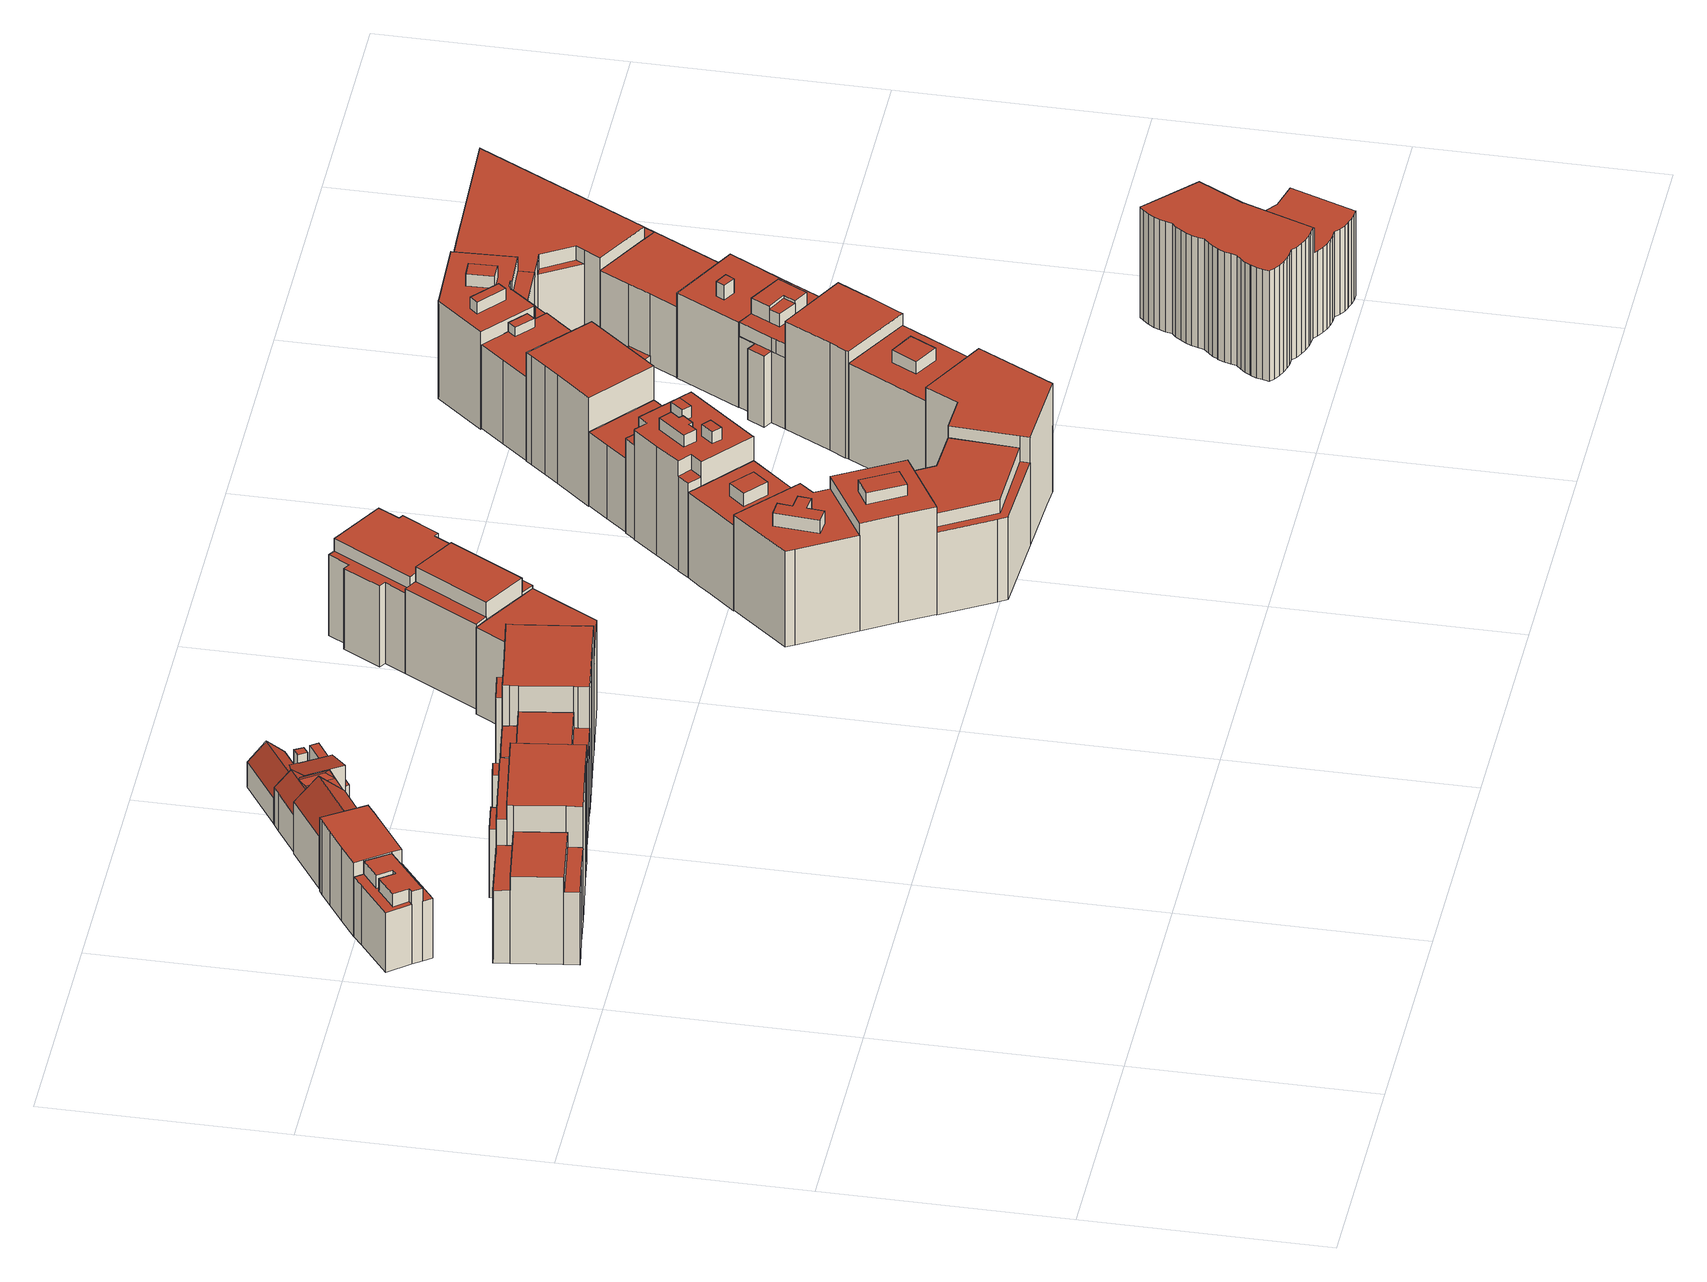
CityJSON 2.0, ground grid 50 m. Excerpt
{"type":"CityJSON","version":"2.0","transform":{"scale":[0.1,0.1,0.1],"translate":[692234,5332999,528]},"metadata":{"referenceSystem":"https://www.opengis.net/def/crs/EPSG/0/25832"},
"CityObjects":{
"building1":{"type":"Building","attributes":{"Gemeindeschluessel":"09162000","HoeheDach":"547.820","HoeheGrund":"530.921","Methode":"2000","NiedrigsteTraufeDesGebaeudes":"544.820","Geometrietyp2DReferenz":"3000","function":"31001_1000","roofType":"1000","measuredHeight":16.9,"storeysAboveGround":5},"geometry":[{"type":"MultiSurface","lod":"2","boundaries":[[[0,1,2,3]],[[4,5,6,7]],[[8,9,10,11]],[[12,13,11,14]],[[15,16,17,18]],[[18,17,19,20]],[[21,20,19,9,8,22]],[[23,24,25,26]],[[12,14,0,3,4,7,21,22,27]],[[22,8,28,27]],[[1,29,30,31]],[[26,25,16,15]],[[7,6,20,21]],[[32,33,24,23]],[[1,31,32,23,26,15,18,20,6,5,2]],[[27,28,13,12]],[[30,29,10,9,19,17,16,25,24,33]],[[3,2,5,4]],[[31,30,33,32]],[[13,28,8,11]],[[14,11,10,29,1,0]]],"semantics":{"surfaces":[{"type":"WallSurface"},{"type":"GroundSurface"},{"type":"RoofSurface"}],"values":[0,0,0,0,0,0,0,0,1,0,0,0,0,0,2,0,2,0,0,2,0]}}]},
"building2":{"type":"Building","attributes":{"Gemeindeschluessel":"09162000","HoeheDach":"548.890","HoeheGrund":"528.577","Methode":"2000","NiedrigsteTraufeDesGebaeudes":"545.550","Geometrietyp2DReferenz":"3000","function":"31001_1000","roofType":"1000","measuredHeight":20.31,"storeysAboveGround":5},"geometry":[{"type":"MultiSurface","lod":"2","boundaries":[[[34,35,36,37,38]],[[39,40,41,42]],[[37,43,44,38]],[[45,46,42,47]],[[47,42,41,48,49]],[[50,36,35,51]],[[50,49,48,43,37,36]],[[52,53,54,40,39]],[[53,55,34,38,44,54]],[[53,52,56,57,45,47,49,50,51,55]],[[39,42,46,58,59]],[[56,59,58,57]],[[51,35,34,55]],[[52,39,59,56]],[[54,44,43,48,41,40]],[[57,58,46,45]]],"semantics":{"surfaces":[{"type":"RoofSurface"},{"type":"WallSurface"},{"type":"GroundSurface"}],"values":[0,1,1,1,1,1,1,1,1,2,0,1,1,1,0,1]}}]},
"building3":{"type":"Building","attributes":{"Gemeindeschluessel":"09162000","HoeheDach":"548.083","HoeheGrund":"530.883","Methode":"1000","NiedrigsteTraufeDesGebaeudes":"548.083","Geometrietyp2DReferenz":"3000","function":"31001_1000","roofType":"1000","measuredHeight":17.2,"storeysAboveGround":5},"geometry":[{"type":"MultiSurface","lod":"2","boundaries":[[[60,61,62,63]],[[64,65,66,67]],[[68,69,70,71]],[[7,72,73,74]],[[67,66,61,60]],[[75,76,69,68]],[[71,70,77,78]],[[7,74,64,67,60,63,75,68,71,78,27,22,21]],[[22,79,80,21]],[[21,80,72,7]],[[74,73,65,64]],[[65,73,72,80,79,81,77,70,69,76,62,61,66]],[[63,62,76,75]],[[27,81,79,22]],[[78,77,81,27]]],"semantics":{"surfaces":[{"type":"WallSurface"},{"type":"GroundSurface"},{"type":"RoofSurface"}],"values":[0,0,0,0,0,0,0,1,0,0,0,2,0,0,0]}}]},
"building4":{"type":"Building","attributes":{"Gemeindeschluessel":"09162000","HoeheDach":"555.050","HoeheGrund":"528.577","Methode":"1000","NiedrigsteTraufeDesGebaeudes":"544.581","Geometrietyp2DReferenz":"3000","function":"31001_1000","roofType":"1000","measuredHeight":26.47,"storeysAboveGround":7},"geometry":[{"type":"MultiSurface","lod":"2","boundaries":[[[82,83,84,85]],[[86,82,85,87,88,89,90,91,92,93,50,49,47,45,57,94,95,96]],[[45,97,98,57]],[[93,99,100,50]],[[101,102,103,104,100,99,105,106,107]],[[88,87,108,109,101,107,90,89]],[[50,100,104,49]],[[110,86,96,111]],[[47,103,102,97,45]],[[97,102,101,109]],[[95,112,111,96]],[[92,105,99,93]],[[49,104,103,47]],[[110,111,112,113]],[[57,98,114,113,94]],[[97,109,108,84,83,115,114,98]],[[91,106,105,92]],[[85,84,108,87]],[[86,110,115,83,82]],[[90,107,106,91]],[[94,113,112,95]],[[113,114,115,110]]],"semantics":{"surfaces":[{"type":"WallSurface"},{"type":"GroundSurface"},{"type":"RoofSurface"}],"values":[0,1,0,0,2,0,0,0,0,0,0,0,0,2,0,2,0,0,0,0,0,0]}}]},
"building5":{"type":"Building","attributes":{"Gemeindeschluessel":"09162000","HoeheDach":"547.990","HoeheGrund":"531.406","Methode":"2000","NiedrigsteTraufeDesGebaeudes":"543.206","Geometrietyp2DReferenz":"3000","function":"31001_1000","roofType":"3100","measuredHeight":16.58,"storeysAboveGround":4},"geometry":[{"type":"MultiSurface","lod":"2","boundaries":[[[116,117,118,119]],[[120,121,122,116,119,123,124]],[[119,118,125,123]],[[116,122,126,127,117]],[[120,128,129,121]],[[121,129,126,122]],[[127,130,125,118,117]],[[131,124,123,125,130]],[[128,131,130,127,126,129]],[[128,120,124,131]]],"semantics":{"surfaces":[{"type":"WallSurface"},{"type":"GroundSurface"},{"type":"RoofSurface"}],"values":[0,1,0,0,0,0,2,0,2,0]}}]},
"building6":{"type":"Building","attributes":{"Gemeindeschluessel":"09162000","HoeheDach":"552.010","HoeheGrund":"530.914","Methode":"1000","NiedrigsteTraufeDesGebaeudes":"544.810","Geometrietyp2DReferenz":"3000","function":"31001_1000","roofType":"1000","measuredHeight":21.1,"storeysAboveGround":6},"geometry":[{"type":"MultiSurface","lod":"2","boundaries":[[[132,133,134,135]],[[136,137,138,139,140]],[[141,142,143,144,145,146]],[[147,145,144,148]],[[140,139,149,150]],[[151,152,153,154,155,132,135,156,136,140,150,157,147,148,158]],[[159,160,149,139,138,161,162]],[[150,149,160,157]],[[157,160,163,164,145,147]],[[133,161,138,137]],[[155,162,161,133,132]],[[133,137,165,134]],[[148,144,143,158]],[[135,134,165,156]],[[158,143,142,151]],[[151,142,141,152]],[[154,153,152,141,146,166,167,159,162,155]],[[156,165,137,136]],[[145,164,166,146]],[[166,164,163,167]],[[159,167,163,160]]],"semantics":{"surfaces":[{"type":"WallSurface"},{"type":"RoofSurface"},{"type":"GroundSurface"}],"values":[0,0,1,0,0,2,1,0,0,0,0,1,0,0,0,0,0,0,0,1,0]}}]},
"building7":{"type":"Building","attributes":{"Gemeindeschluessel":"09162000","HoeheDach":"543.450","HoeheGrund":"531.697","Methode":"2000","NiedrigsteTraufeDesGebaeudes":"540.383","Geometrietyp2DReferenz":"3000","function":"31001_1000","roofType":"2100","measuredHeight":11.75,"storeysAboveGround":3},"geometry":[{"type":"MultiSurface","lod":"2","boundaries":[[[168,169,170,171]],[[172,173,174,175,176]],[[177,178,179,180]],[[181,182,183,184,173,172,177,180,185,186]],[[183,187,188,184]],[[181,186,189,190,169,168]],[[172,176,178,177]],[[184,188,174,173]],[[191,192,193,194,195,196]],[[175,196,195,197,179,178,176]],[[191,196,170,169,190]],[[196,198,171,170]],[[195,194,197]],[[189,192,191,190]],[[186,185,193,192,189]],[[185,180,179,197,194,193]],[[182,181,168,171,198,199]],[[196,175,174,188,187,199,198]],[[182,199,187,183]]],"semantics":{"surfaces":[{"type":"RoofSurface"},{"type":"WallSurface"},{"type":"GroundSurface"}],"values":[0,1,1,2,1,1,1,1,0,0,0,0,1,0,1,1,1,0,1]}}]},
"building8":{"type":"Building","attributes":{"Gemeindeschluessel":"09162000","HoeheDach":"541.310","HoeheGrund":"531.679","Methode":"2000","NiedrigsteTraufeDesGebaeudes":"537.507","Geometrietyp2DReferenz":"3000","function":"31001_9998","roofType":"3100","measuredHeight":9.63,"storeysAboveGround":2},"geometry":[{"type":"MultiSurface","lod":"2","boundaries":[[[172,200,201,173]],[[202,203,204,205]],[[206,207,208,209]],[[184,210,207,206]],[[177,211,212,200,172]],[[213,209,208,214,215]],[[216,217,218,219]],[[212,211,218,217,204,203,220,221]],[[202,205,216,219,177,172,173,184,206,209,213]],[[221,220,222]],[[202,213,215,222,220,203]],[[214,212,221,222,215]],[[205,204,217,216]],[[219,218,211,177]],[[214,208,207,210,201,200,212]],[[173,201,210,184]]],"semantics":{"surfaces":[{"type":"WallSurface"},{"type":"RoofSurface"},{"type":"GroundSurface"}],"values":[0,0,0,0,0,0,0,1,2,0,0,1,0,0,1,0]}}]},
"building9":{"type":"Building","attributes":{"Gemeindeschluessel":"09162000","HoeheDach":"536.340","HoeheGrund":"531.602","Methode":"2000","NiedrigsteTraufeDesGebaeudes":"536.340","Geometrietyp2DReferenz":"3000","function":"31001_1000","roofType":"1000","measuredHeight":4.74,"storeysAboveGround":1},"geometry":[{"type":"MultiSurface","lod":"2","boundaries":[[[223,224,225,226]],[[227,223,226,228]],[[229,224,223,227]],[[228,226,225,230]],[[228,230,229,227]],[[230,225,224,229]]],"semantics":{"surfaces":[{"type":"RoofSurface"},{"type":"WallSurface"},{"type":"GroundSurface"}],"values":[0,1,1,1,2,1]}}]},
"building10":{"type":"Building","attributes":{"Gemeindeschluessel":"09162000","HoeheDach":"558.020","HoeheGrund":"528.493","Methode":"1000","NiedrigsteTraufeDesGebaeudes":"550.320","Geometrietyp2DReferenz":"3000","function":"31001_1000","roofType":"1000","measuredHeight":29.53,"storeysAboveGround":8},"geometry":[{"type":"MultiSurface","lod":"2","boundaries":[[[231,232,233,234]],[[235,236,237,238]],[[239,240,241,242]],[[234,233,243,244]],[[245,246,247,248]],[[249,239,242,250]],[[251,252,236,235]],[[238,237,253,239,249]],[[254,253,237,236,252,243,233,232,255,256,257,247,246]],[[248,247,257,258]],[[254,259,260,240,239,253]],[[244,243,252,251]],[[261,241,240,260]],[[262,255,232,231]],[[250,242,241,261]],[[263,256,255,262]],[[259,254,246,245]],[[263,262,231,234,244,251,235,238,249,250,261,260,259,245,248,258]],[[258,257,256,263]]],"semantics":{"surfaces":[{"type":"WallSurface"},{"type":"RoofSurface"},{"type":"GroundSurface"}],"values":[0,0,1,0,0,0,0,0,1,0,0,0,0,0,0,0,0,2,0]}}]},
"building11":{"type":"Building","attributes":{"Gemeindeschluessel":"09162000","HoeheDach":"537.787","HoeheGrund":"531.787","Methode":"3220","NiedrigsteTraufeDesGebaeudes":"537.787","Geometrietyp2DReferenz":"3000","function":"31001_2000","roofType":"9999","measuredHeight":6},"geometry":[{"type":"MultiSurface","lod":"2","boundaries":[[[264,265,266,267]],[[268,269,270,271]],[[267,266,271,270]],[[269,268,265,264]],[[269,264,267,270]],[[265,268,271,266]]],"semantics":{"surfaces":[{"type":"WallSurface"},{"type":"GroundSurface"},{"type":"RoofSurface"}],"values":[0,0,1,2,0,0]}}]},
"building12":{"type":"Building","attributes":{"Gemeindeschluessel":"09162000","HoeheDach":"537.702","HoeheGrund":"531.702","Methode":"3210","NiedrigsteTraufeDesGebaeudes":"537.702","Geometrietyp2DReferenz":"3000","function":"31001_2000","roofType":"9999","measuredHeight":6},"geometry":[{"type":"MultiSurface","lod":"2","boundaries":[[[272,273,274,275]],[[276,277,278,279]],[[277,272,275,278]],[[278,275,274,279]],[[273,276,279,274]],[[276,273,272,277]]],"semantics":{"surfaces":[{"type":"WallSurface"},{"type":"GroundSurface"},{"type":"RoofSurface"}],"values":[0,0,0,1,0,2]}}]},
"building13":{"type":"Building","attributes":{"Gemeindeschluessel":"09162000","HoeheDach":"548.220","HoeheGrund":"528.022","Methode":"2000","NiedrigsteTraufeDesGebaeudes":"548.220","Geometrietyp2DReferenz":"3000","function":"31001_1000","roofType":"1000","measuredHeight":20.2,"storeysAboveGround":7},"geometry":[{"type":"MultiSurface","lod":"2","boundaries":[[[280,281,282,283]],[[284,285,286,287]],[[288,289,290,291]],[[292,293,294,295]],[[296,297,285,284]],[[291,290,298,299]],[[300,301,281,280]],[[287,286,293,292]],[[299,298,301,300]],[[283,282,297,296]],[[295,294,289,288]],[[290,289,294,293,286,285,297,282,281,301,298]],[[299,300,280,283,296,284,287,292,295,288,291]]],"semantics":{"surfaces":[{"type":"WallSurface"},{"type":"RoofSurface"},{"type":"GroundSurface"}],"values":[0,0,0,0,0,0,0,0,0,0,0,1,2]}}]},
"building14":{"type":"Building","attributes":{"Gemeindeschluessel":"09162000","HoeheDach":"552.270","HoeheGrund":"529.168","Methode":"2000","NiedrigsteTraufeDesGebaeudes":"548.870","Geometrietyp2DReferenz":"3000","function":"31001_1000","roofType":"1000","measuredHeight":23.1,"storeysAboveGround":6},"geometry":[{"type":"MultiSurface","lod":"2","boundaries":[[[302,303,304,305,306]],[[307,304,303,308]],[[309,310,311,312]],[[313,305,304,307]],[[305,314,315,306]],[[316,317,318,319]],[[320,316,310,309]],[[315,314,318,317]],[[321,319,318,314,305,313]],[[316,319,322,311,310]],[[302,323,324,308,303]],[[325,322,319,321]],[[324,323,326,320,309,312,325,321,313,307,308]],[[323,302,306,326]],[[312,311,322,325]],[[326,306,315,317,316,320]]],"semantics":{"surfaces":[{"type":"RoofSurface"},{"type":"WallSurface"},{"type":"GroundSurface"}],"values":[0,1,1,1,1,1,1,0,1,0,1,1,2,1,1,1]}}]},
"building15":{"type":"Building","attributes":{"Gemeindeschluessel":"09162000","HoeheDach":"557.690","HoeheGrund":"532.485","Methode":"2000","NiedrigsteTraufeDesGebaeudes":"554.720","Geometrietyp2DReferenz":"3000","function":"31001_1000","roofType":"1000","measuredHeight":25.2,"storeysAboveGround":8},"geometry":[{"type":"MultiSurface","lod":"2","boundaries":[[[327,328,329,330]],[[331,332,333,334]],[[335,336,337,338]],[[339,340,341,342,343,344,345,346,347],[348,331,334,327,330,335,338,349]],[[337,336,329,328,333,332,350,351]],[[352,340,339,353]],[[353,339,347,354]],[[355,343,342,356]],[[334,333,328,327]],[[355,356,357,352,353,354,358,359,360]],[[360,344,343,355]],[[338,337,351,349]],[[345,344,360,359,358,346]],[[330,329,336,335]],[[354,347,346,358]],[[352,357,356,342,341,340]],[[348,350,332,331]],[[349,351,350,348]]],"semantics":{"surfaces":[{"type":"WallSurface"},{"type":"RoofSurface"},{"type":"GroundSurface"}],"values":[0,0,0,1,1,0,0,0,0,2,0,0,0,0,0,0,0,0]}}]},
"building16":{"type":"Building","attributes":{"Gemeindeschluessel":"09162000","HoeheDach":"560.197","HoeheGrund":"532.479","Methode":"2000","NiedrigsteTraufeDesGebaeudes":"557.640","Geometrietyp2DReferenz":"3000","function":"31001_1000","roofType":"1000","measuredHeight":27.72,"storeysAboveGround":7},"geometry":[{"type":"MultiSurface","lod":"2","boundaries":[[[361,362,363,364]],[[365,366,367,368,369,370]],[[366,365,371,372,352,373,356,367]],[[374,375,370,369,368,376,377,378],[364,379,380,361]],[[356,376,368,367]],[[372,374,378,352]],[[380,381,362,361]],[[371,375,374,372]],[[378,377,376,356,373,352]],[[381,382,363,362]],[[364,363,382,379]],[[379,382,381,380]],[[365,370,375,371]]],"semantics":{"surfaces":[{"type":"WallSurface"},{"type":"GroundSurface"},{"type":"RoofSurface"}],"values":[0,0,1,2,0,0,0,0,0,2,0,0,0]}}]},
"building17":{"type":"Building","attributes":{"Gemeindeschluessel":"09162000","HoeheDach":"550.870","HoeheGrund":"529.168","Methode":"2000","NiedrigsteTraufeDesGebaeudes":"547.970","Geometrietyp2DReferenz":"3000","function":"31001_1000","roofType":"1000","measuredHeight":21.7,"storeysAboveGround":7},"geometry":[{"type":"MultiSurface","lod":"2","boundaries":[[[383,384,385,386]],[[387,388,389,390]],[[391,392,393,394,395,396,383,386,397]],[[398,389,388,399,400,401,402,403]],[[307,397,404,405,313]],[[386,385,404,397]],[[406,400,399,407]],[[408,393,392,409]],[[394,410,411,395]],[[412,394,393,408]],[[313,405,413,321]],[[414,401,400,406]],[[398,415,416,389]],[[407,399,388,387]],[[409,392,391,308]],[[325,398,403,312]],[[413,405,404,385,384,417,411,410,416,415]],[[390,389,416,410,394,412]],[[312,403,402,418]],[[308,391,397,307]],[[418,402,401,414]],[[409,308,307,313,321,325,312,418,414,406,407,387,390,412,408]],[[321,413,415,398,325]],[[396,417,384,383]],[[395,411,417,396]]],"semantics":{"surfaces":[{"type":"WallSurface"},{"type":"RoofSurface"},{"type":"GroundSurface"}],"values":[0,0,1,1,0,0,0,0,0,0,0,0,0,0,0,0,1,0,0,0,0,2,0,0,0]}}]},
"building18":{"type":"Building","attributes":{"Gemeindeschluessel":"09162000","HoeheDach":"554.820","HoeheGrund":"532.322","Methode":"2000","NiedrigsteTraufeDesGebaeudes":"551.620","Geometrietyp2DReferenz":"3000","function":"31001_1000","roofType":"1000","measuredHeight":22.5,"storeysAboveGround":7},"geometry":[{"type":"MultiSurface","lod":"2","boundaries":[[[419,420,421,422]],[[423,424,425,426]],[[427,428,429,430,431]],[[424,423,429,428]],[[432,433,426,425]],[[421,420,434,431,435,436,437]],[[431,430,438,435]],[[427,439,419,422,440,432,425,424,428]],[[441,436,435,438]],[[432,440,437,436,441,433]],[[421,437,440,422]],[[431,434,439,427]],[[423,426,433,441,438,430,429]],[[434,420,419,439]]],"semantics":{"surfaces":[{"type":"WallSurface"},{"type":"RoofSurface"},{"type":"GroundSurface"}],"values":[0,0,0,0,0,1,0,2,0,0,0,0,1,0]}}]},
"building19":{"type":"Building","attributes":{"Gemeindeschluessel":"09162000","HoeheDach":"555.178","HoeheGrund":"532.321","Methode":"2000","NiedrigsteTraufeDesGebaeudes":"552.220","Geometrietyp2DReferenz":"3000","function":"31001_1000","roofType":"1000","measuredHeight":22.86,"storeysAboveGround":7},"geometry":[{"type":"MultiSurface","lod":"2","boundaries":[[[442,443,444,445]],[[446,447,448,449]],[[450,451,447,446]],[[452,453,454,455,456,457,458,459]],[[443,442,456,455]],[[451,460,448,447]],[[461,460,451,450]],[[449,448,460,461]],[[462,463,464,444,443,455,454,453,452],[449,461,450,446]],[[465,466,463,462,452,459]],[[466,467,445,444,464,463]],[[467,466,465,459,458,457,456,442,445]]],"semantics":{"surfaces":[{"type":"WallSurface"},{"type":"RoofSurface"},{"type":"GroundSurface"}],"values":[0,0,0,0,0,1,0,0,1,0,0,2]}}]},
"building20":{"type":"Building","attributes":{"Gemeindeschluessel":"09162000","HoeheDach":"560.520","HoeheGrund":"532.321","Methode":"2000","NiedrigsteTraufeDesGebaeudes":"554.320","Geometrietyp2DReferenz":"3000","function":"31001_1000","roofType":"1000","measuredHeight":28.2,"storeysAboveGround":9},"geometry":[{"type":"MultiSurface","lod":"2","boundaries":[[[468,469,470,471,472,473,474]],[[475,476,477,478,479,480]],[[481,482,483,484]],[[484,483,485,486]],[[487,488,482,481]],[[445,489,469,468,490,491]],[[492,493,494,495]],[[496,497,498,499]],[[500,501,493,492]],[[442,502,503,456]],[[504,505,506,507]],[[508,509,473,472,510,511,512]],[[513,504,507,514]],[[515,516,497,496]],[[516,517,498,497]],[[510,472,471,518,519,511]],[[520,521,477,476,522,523]],[[524,525,512,511,519,526,527]],[[489,445,528,442,456,529,530,531,527,526,519,518,471,470,469]],[[486,485,532,533]],[[509,534,474,473]],[[478,477,521,520,491,490,468,474,534,535,525,524,536,479],[495,487,481,484,486,533,500,492],[537,538,513,514],[499,539,515,496]],[[539,517,516,515]],[[531,536,524,527]],[[540,480,479,536,531,530,529]],[[528,445,491,520,523,502,442]],[[501,532,485,483,482,488,494,493]],[[514,507,506,537]],[[533,532,501,500]],[[456,503,540,529]],[[538,505,504,513]],[[502,523,522,476,475,480,540,503]],[[499,498,517,539]],[[535,534,509,508,512,525]],[[537,506,505,538]],[[495,494,488,487]]],"semantics":{"surfaces":[{"type":"WallSurface"},{"type":"RoofSurface"},{"type":"GroundSurface"}],"values":[0,0,0,0,0,0,0,0,0,0,1,1,0,0,1,0,0,0,2,0,0,1,0,0,0,0,1,0,0,0,0,1,0,0,0,0]}}]},
"building21":{"type":"Building","attributes":{"Gemeindeschluessel":"09162000","HoeheDach":"557.550","HoeheGrund":"532.322","Methode":"2000","NiedrigsteTraufeDesGebaeudes":"557.550","Geometrietyp2DReferenz":"3000","function":"31001_1000","roofType":"1000","measuredHeight":25.23,"storeysAboveGround":8},"geometry":[{"type":"MultiSurface","lod":"2","boundaries":[[[541,542,543,544]],[[427,545,546,428]],[[547,548,543,542,546,545,549]],[[439,549,545,427]],[[550,548,547,551]],[[544,543,548,550]],[[547,549,439,552,551]],[[439,427,428,541,544,550,551,552]],[[428,546,542,541]]],"semantics":{"surfaces":[{"type":"WallSurface"},{"type":"RoofSurface"},{"type":"GroundSurface"}],"values":[0,0,1,0,0,0,0,2,0]}}]},
"building22":{"type":"Building","attributes":{"Gemeindeschluessel":"09162000","HoeheDach":"549.580","HoeheGrund":"532.489","Methode":"2000","NiedrigsteTraufeDesGebaeudes":"534.190","Geometrietyp2DReferenz":"3000","function":"31001_1000","roofType":"1000","measuredHeight":17.09,"storeysAboveGround":6},"geometry":[{"type":"MultiSurface","lod":"2","boundaries":[[[553,554,555,556]],[[557,558,559,560,561]],[[562,563,564,565]],[[566,567,568,569,563,562]],[[564,563,570,571]],[[569,568,572,573]],[[560,559,574,572,575]],[[575,572,568,567]],[[576,577,554,553]],[[567,578,560,575]],[[570,573,579,580,571]],[[581,582,583,584]],[[556,555,558,557]],[[583,582,580,579,574,559,558,555,554,577]],[[561,560,578,585]],[[566,562,565,586,581,584,576,553,556,557,561,585]],[[563,569,573,570]],[[586,571,580,582,581]],[[584,583,577,576]],[[572,574,579,573]],[[565,564,571,586]],[[585,578,567,566]]],"semantics":{"surfaces":[{"type":"WallSurface"},{"type":"RoofSurface"},{"type":"GroundSurface"}],"values":[0,0,0,0,1,1,0,0,0,1,0,0,0,1,0,2,0,0,0,0,0,0]}}]},
"building23":{"type":"Building","attributes":{"Gemeindeschluessel":"09162000","HoeheDach":"557.280","HoeheGrund":"532.183","Methode":"2000","NiedrigsteTraufeDesGebaeudes":"554.380","Geometrietyp2DReferenz":"3000","function":"31001_1000","roofType":"1000","measuredHeight":25.1,"storeysAboveGround":8},"geometry":[{"type":"MultiSurface","lod":"2","boundaries":[[[587,588,589,590]],[[591,592,593,594,595,596,597],[590,598,599,587]],[[600,594,593,601]],[[598,602,603,599]],[[604,591,597,605]],[[599,603,588,587]],[[604,606,601,593,592,591]],[[601,606,604,605,607,608,600]],[[608,595,594,600]],[[590,589,602,598]],[[603,602,589,588]],[[597,596,595,608,607,605]]],"semantics":{"surfaces":[{"type":"WallSurface"},{"type":"RoofSurface"},{"type":"GroundSurface"}],"values":[0,1,0,0,0,0,0,2,0,0,1,0]}}]},
"building24":{"type":"Building","attributes":{"Gemeindeschluessel":"09162000","HoeheDach":"557.580","HoeheGrund":"532.280","Methode":"2000","NiedrigsteTraufeDesGebaeudes":"557.580","Geometrietyp2DReferenz":"3000","function":"31001_1000","roofType":"1000","measuredHeight":25.3,"storeysAboveGround":8},"geometry":[{"type":"MultiSurface","lod":"2","boundaries":[[[609,610,611,612]],[[613,614,615,616,617]],[[612,611,618,619]],[[620,621,622,623]],[[623,622,624,625]],[[619,618,621,620]],[[615,614,610,609]],[[609,612,619,620,623,625,617,616,615]],[[625,624,613,617]],[[613,624,622,621,618,611,610,614]]],"semantics":{"surfaces":[{"type":"WallSurface"},{"type":"GroundSurface"},{"type":"RoofSurface"}],"values":[0,0,0,0,0,0,0,1,0,2]}}]},
"building25":{"type":"Building","attributes":{"Gemeindeschluessel":"09162000","HoeheDach":"557.220","HoeheGrund":"532.120","Methode":"2000","NiedrigsteTraufeDesGebaeudes":"557.220","Geometrietyp2DReferenz":"3000","function":"31001_1000","roofType":"1000","measuredHeight":25.1,"storeysAboveGround":8},"geometry":[{"type":"MultiSurface","lod":"2","boundaries":[[[626,627,628,629]],[[630,631,632,628,627,633,634,635,636]],[[637,634,633,638]],[[639,630,636,640]],[[629,628,632,641]],[[638,633,627,626]],[[640,642,637,638,626,629,641,643,639]],[[642,635,634,637]],[[640,636,635,642]],[[641,632,631,643]],[[643,631,630,639]]],"semantics":{"surfaces":[{"type":"WallSurface"},{"type":"RoofSurface"},{"type":"GroundSurface"}],"values":[0,1,0,0,0,0,2,0,0,0,0]}}]},
"building26":{"type":"Building","attributes":{"Gemeindeschluessel":"09162000","HoeheDach":"554.050","HoeheGrund":"532.473","Methode":"2000","NiedrigsteTraufeDesGebaeudes":"548.570","Geometrietyp2DReferenz":"3000","function":"31001_1000","roofType":"1000","measuredHeight":21.58,"storeysAboveGround":6},"geometry":[{"type":"MultiSurface","lod":"2","boundaries":[[[644,645,646,647]],[[648,649,650,651]],[[652,653,654,655]],[[647,646,656,657]],[[658,659,660,661]],[[660,659,662,663,648,651,664,656,646,645,654,653]],[[665,666,667,668,644,647,657,669,658,661]],[[666,670,671,667]],[[671,670,652,655]],[[665,652,670,666]],[[663,672,649,648]],[[668,655,654,645,644]],[[665,661,660,653,652]],[[662,673,672,663]],[[658,669,664,651,650,673,662,659]],[[657,656,664,669]],[[672,673,650,649]],[[667,671,655,668]]],"semantics":{"surfaces":[{"type":"WallSurface"},{"type":"RoofSurface"},{"type":"GroundSurface"}],"values":[0,0,0,0,0,1,2,0,1,0,0,0,0,0,0,0,1,0]}}]},
"building27":{"type":"Building","attributes":{"Gemeindeschluessel":"09162000","HoeheDach":"555.370","HoeheGrund":"532.071","Methode":"2000","NiedrigsteTraufeDesGebaeudes":"548.570","Geometrietyp2DReferenz":"3000","function":"31001_1000","roofType":"1000","measuredHeight":23.3,"storeysAboveGround":7},"geometry":[{"type":"MultiSurface","lod":"2","boundaries":[[[674,675,676,677]],[[626,638,678,679,677,676,680,681,682,683,684]],[[679,685,674,677]],[[686,687,688,689]],[[690,691,692,693,694]],[[695,696,697,698,699,700,701,702,686,689,690,694,703,704]],[[705,706,695,704]],[[626,684,699,698,707]],[[689,688,691,690]],[[708,696,695,706]],[[707,698,697,709]],[[626,707,710,638]],[[701,711,712,702]],[[702,712,713,687,686]],[[682,681,703,694,693,714]],[[681,680,715,705,704,703]],[[716,713,712,711,714,693,692]],[[687,713,716,717]],[[709,697,696,708]],[[675,715,680,676]],[[687,717,691,688]],[[705,715,675,674,685,718,710,707,709,708,706]],[[717,716,692,691]],[[683,682,714,711,701,700]],[[678,718,685,679]],[[683,700,699,684]],[[638,710,718,678]]],"semantics":{"surfaces":[{"type":"WallSurface"},{"type":"GroundSurface"},{"type":"RoofSurface"}],"values":[0,1,0,0,0,2,0,0,0,0,0,0,0,0,0,0,2,0,0,0,2,2,0,0,0,0,0]}}]},
"building28":{"type":"Building","attributes":{"Gemeindeschluessel":"09162000","HoeheDach":"557.610","HoeheGrund":"532.210","Methode":"2000","NiedrigsteTraufeDesGebaeudes":"551.610","Geometrietyp2DReferenz":"3000","function":"31001_1000","roofType":"1000","measuredHeight":25.4,"storeysAboveGround":8},"geometry":[{"type":"MultiSurface","lod":"2","boundaries":[[[719,720,721,722,723,724,725,726,727,728,729,730]],[[731,732,733,721,720,719]],[[734,735,736,737]],[[738,739,740,741]],[[727,742,743,728]],[[744,745,746,747]],[[748,749,750,751]],[[725,752,753,726]],[[754,755,756,757]],[[758,759,760,761]],[[724,762,752,725]],[[763,722,721,733]],[[723,734,762,724]],[[733,732,731,764,744,747,765,754,757,736,735,763]],[[740,739,750,749]],[[757,756,737,736]],[[747,746,766,765]],[[730,729,728,743,767,768]],[[726,753,742,727]],[[761,760,769,770]],[[771,772,759,758]],[[770,769,772,771]],[[764,731,719,730,768,745,744]],[[751,750,739,738]],[[741,740,749,748]],[[759,772,769,760]],[[745,768,767,743,742,753,752,762,734,737,756,755,766,746],[770,771,758,761],[751,738,741,748]],[[723,722,763,735,734]],[[765,766,755,754]]],"semantics":{"surfaces":[{"type":"RoofSurface"},{"type":"WallSurface"},{"type":"GroundSurface"}],"values":[0,1,1,1,1,1,1,1,1,1,1,1,1,2,0,1,1,1,1,1,1,1,1,1,1,0,0,1,1]}}]},
"building29":{"type":"Building","attributes":{"Gemeindeschluessel":"09162000","HoeheDach":"555.140","HoeheGrund":"532.037","Methode":"2000","NiedrigsteTraufeDesGebaeudes":"551.760","Geometrietyp2DReferenz":"3000","function":"31001_1000","roofType":"1000","measuredHeight":23.1,"storeysAboveGround":7},"geometry":[{"type":"MultiSurface","lod":"2","boundaries":[[[773,774,775,776]],[[777,778,774,773]],[[779,780,781,782]],[[783,780,779,784]],[[785,703,778,777]],[[786,787,700,788]],[[788,700,789,790]],[[791,782,781,792]],[[792,781,780,783]],[[703,789,700,787,775,774,778],[791,792,783,784]],[[786,788,790,785,777,773,776]],[[784,779,782,791]],[[790,789,703,785]],[[776,775,787,786]]],"semantics":{"surfaces":[{"type":"WallSurface"},{"type":"RoofSurface"},{"type":"GroundSurface"}],"values":[0,0,1,0,0,0,0,0,0,1,2,0,0,0]}}]},
"building30":{"type":"Building","attributes":{"Gemeindeschluessel":"09162000","HoeheDach":"557.690","HoeheGrund":"532.030","Methode":"2000","NiedrigsteTraufeDesGebaeudes":"547.830","Geometrietyp2DReferenz":"3000","function":"31001_1000","roofType":"1000","measuredHeight":25.66,"storeysAboveGround":8},"geometry":[{"type":"MultiSurface","lod":"2","boundaries":[[[793,794,795,796,797,798,799,800,801,802,803,804,805,806,807,808,809,810,811,812,813,814,815,816,817,818,819,820,821,822,823,824,825,826,827,828,829,830,831,832,833,834,835,836,837,838,839,840,841,842,843,844,845,846,847,848,849,850,851,852,853,854,855,856,857,858]],[[837,859,860,838]],[[847,861,862,863,848]],[[803,864,865,804]],[[866,867,868,869]],[[811,870,871,812]],[[805,872,873,806]],[[836,874,859,837]],[[848,863,875,849]],[[800,876,877,801]],[[857,878,879,858]],[[851,866,880,852]],[[797,881,882,798]],[[828,883,884,829]],[[846,885,861,847]],[[822,886,887,823]],[[810,888,870,811]],[[835,889,874,836]],[[862,890,891,892,893,869,868,863]],[[827,894,883,828]],[[856,895,878,857]],[[799,896,876,800]],[[813,897,898,814]],[[839,899,900,840]],[[794,901,902,795]],[[893,892,903,904]],[[823,887,905,824]],[[821,906,886,822]],[[816,907,908,817]],[[814,898,909,815]],[[891,910,873,872,865,864,911,877,876,896,882,881,912,902,901,913,914,915,916,903,892]],[[849,875,917,850]],[[852,880,918,853]],[[795,902,912,796]],[[838,860,899,839]],[[867,917,875,863,868]],[[854,919,920,855]],[[801,877,911,802]],[[850,917,867,866,851]],[[793,913,901,794]],[[830,921,922,831]],[[819,923,924,820]],[[834,925,889,835]],[[833,926,925,834]],[[826,927,894,827]],[[831,922,928,832]],[[929,915,914,879]],[[807,806,873,910,930,931]],[[809,932,888,810]],[[802,911,864,803]],[[845,844,933,934]],[[832,928,926,833]],[[935,933,844,843,842]],[[798,882,896,799]],[[841,936,935,842]],[[812,871,897,813]],[[825,937,927,826]],[[815,909,907,816]],[[938,916,915,929]],[[840,900,936,841]],[[904,903,916,938]],[[829,884,921,830]],[[817,908,939,818]],[[804,865,872,805]],[[939,908,907,909,898,897,871,870,888,932,940,931,930,890,862,861,885,934,933,935,936,900,899,860,859,874,889,925,926,928,922,921,884,883,894,927,937,905,887,886,906,924,923]],[[845,934,885,846]],[[808,940,932,809]],[[853,918,919,854]],[[824,905,937,825]],[[819,818,939,923]],[[913,793,858,879,914]],[[855,920,895,856]],[[820,924,906,821]],[[891,890,930,910]],[[796,912,881,797]],[[938,929,879,878,895,920,919,918,880,866,869,893,904]],[[807,931,940,808]]],"semantics":{"surfaces":[{"type":"GroundSurface"},{"type":"WallSurface"},{"type":"RoofSurface"}],"values":[0,1,1,1,1,1,1,1,1,1,1,1,1,1,1,1,1,1,1,1,1,1,1,1,1,1,1,1,1,1,2,1,1,1,1,2,1,1,1,1,1,1,1,1,1,1,1,1,1,1,1,1,1,1,1,1,1,1,1,1,1,1,1,1,2,1,1,1,1,1,1,1,1,1,1,2,1]}}]},
"building31":{"type":"Building","attributes":{"Gemeindeschluessel":"09162000","HoeheDach":"548.580","HoeheGrund":"532.075","Methode":"2000","NiedrigsteTraufeDesGebaeudes":"534.080","Geometrietyp2DReferenz":"3000","function":"31001_1000","roofType":"1000","measuredHeight":16.5,"storeysAboveGround":5},"geometry":[{"type":"MultiSurface","lod":"2","boundaries":[[[941,942,943,944]],[[945,946,947,948]],[[949,945,948,950]],[[951,952,953,949,950,954,955,956,941,944]],[[943,957,952,951,944]],[[953,958,959,945,949]],[[943,942,960,961,959,958,957]],[[945,959,961,946]],[[952,957,958,953]],[[955,946,961,960,956]],[[954,947,946,955]],[[956,960,942,941]],[[950,948,947,954]]],"semantics":{"surfaces":[{"type":"WallSurface"},{"type":"RoofSurface"},{"type":"GroundSurface"}],"values":[0,1,0,2,0,0,1,0,0,0,0,0,0]}}]},
"building32":{"type":"Building","attributes":{"Gemeindeschluessel":"09162000","HoeheDach":"551.550","HoeheGrund":"531.955","Methode":"2000","NiedrigsteTraufeDesGebaeudes":"548.160","Geometrietyp2DReferenz":"3000","function":"31001_1000","roofType":"1000","measuredHeight":19.59,"storeysAboveGround":8},"geometry":[{"type":"MultiSurface","lod":"2","boundaries":[[[962,963,964,965,966]],[[967,968,969,970]],[[962,971,972,963]],[[973,974,975,976]],[[977,978,979,980]],[[981,982,973,976]],[[965,964,983,984,985,986,967,970,977,980,987,988,966]],[[981,989,990,982]],[[987,991,992,971,988]],[[971,992,993,972]],[[970,969,978,977]],[[964,963,972,983]],[[969,968,975,974,990,989,994,993,992,991,979,978]],[[985,981,976,986]],[[988,971,962,966]],[[983,972,993,994,984]],[[980,979,991,987]],[[986,976,975,968,967]],[[982,990,974,973]],[[984,994,989,981,985]]],"semantics":{"surfaces":[{"type":"WallSurface"},{"type":"RoofSurface"},{"type":"GroundSurface"}],"values":[0,0,1,0,0,1,2,0,0,0,0,0,1,0,0,0,0,0,0,0]}}]}
},
"vertices":[
[41,1374,29],[41,1374,168],[6,1418,168],[6,1418,29],[86,1480,29],[86,1480,168],[108,1498,168],[108,1498,29],[155,1434,168],[155,1434,198],[55,1356,198],[55,1356,168],[68,1339,29],[68,1339,168],[55,1356,29],[102,1422,168],[102,1422,198],[80,1450,198],[80,1450,168],[121,1481,198],[121,1481,168],[121,1481,29],[155,1434,29],[72,1443,168],[72,1443,198],[93,1415,198],[93,1415,168],[167,1417,29],[167,1417,168],[41,1374,198],[49,1381,198],[49,1381,168],[27,1408,168],[27,1408,198],
[127,1067,175],[199,1078,175],[270,1088,175],[266,1117,175],[123,1097,175],[108,1198,176],[108,1198,209],[251,1218,209],[251,1218,176],[266,1117,209],[123,1097,209],[249,1231,6],[249,1231,176],[251,1218,6],[266,1120,209],[266,1120,6],[270,1088,6],[199,1078,6],[108,1198,6],[123,1099,6],[123,1099,209],[127,1067,6],[103,1230,6],[247,1250,6],[247,1250,176],[103,1230,176],
[240,1588,29],[240,1588,201],[295,1505,201],[295,1505,29],[199,1561,29],[199,1561,201],[229,1581,201],[229,1581,29],[285,1498,29],[285,1498,201],[270,1487,201],[270,1487,29],[108,1498,201],[153,1529,201],[153,1529,29],[292,1503,29],[292,1503,201],[255,1477,201],[255,1477,29],[155,1434,201],[121,1481,201],[167,1417,201],
[391,1272,6],[391,1272,236],[432,1278,236],[432,1278,6],[380,1270,6],[443,1279,6],[447,1250,6],[462,1146,6],[467,1117,6],[456,1115,6],[414,1109,6],[392,1106,6],[310,1260,6],[308,1275,6],[378,1285,6],[249,1231,236],[247,1250,236],[392,1106,270],[270,1088,270],[446,1260,270],[249,1231,270],[251,1218,270],[266,1120,270],[414,1109,270],[456,1115,270],[467,1117,270],[443,1279,236],[446,1260,236],[380,1270,166],[378,1285,166],[308,1275,166],[310,1260,166],[310,1260,236],[380,1270,236],
[240,1588,34],[240,1588,154],[241,1589,154],[241,1589,34],[297,1505,34],[296,1504,34],[295,1505,34],[343,1657,34],[400,1570,34],[343,1657,154],[295,1505,155],[268,1546,200],[297,1505,154],[296,1504,154],[371,1614,200],[400,1570,152],
[479,1285,29],[479,1285,168],[477,1300,168],[477,1300,29],[516,1291,29],[516,1291,168],[516,1291,206],[585,1301,206],[585,1301,29],[467,1117,204],[552,1129,204],[609,1138,204],[606,1159,204],[605,1168,204],[462,1146,204],[605,1168,29],[606,1159,29],[587,1288,206],[587,1288,29],[552,1129,29],[467,1117,29],[462,1146,29],[447,1250,29],[443,1279,29],[514,1306,29],[589,1271,29],[609,1138,29],[447,1250,206],[589,1271,206],[479,1285,206],[443,1279,206],[589,1271,240],[605,1168,240],[514,1306,168],[462,1146,240],[447,1250,240],
[400,1570,148],[439,1595,148],[405,1645,148],[367,1621,148],[445,1678,37],[442,1682,37],[442,1682,153],[444,1680,155],[445,1678,153],[464,1649,37],[464,1649,124],[448,1639,124],[448,1639,37],[400,1570,37],[343,1657,37],[406,1698,37],[423,1709,37],[445,1637,37],[464,1610,37],[406,1698,124],[423,1709,124],[464,1610,148],[440,1595,148],[444,1615,155],[463,1611,149],[445,1637,149],[446,1638,148],[430,1662,148],[413,1660,155],[446,1638,124],[363,1627,155],[343,1657,124],
[445,1678,130],[442,1682,127],[520,1680,37],[520,1680,115],[558,1622,115],[558,1622,37],[428,1712,37],[428,1712,95],[533,1781,95],[533,1781,37],[423,1709,95],[464,1649,133],[446,1676,133],[575,1717,37],[555,1748,133],[575,1717,98],[506,1588,37],[506,1588,132],[465,1650,132],[465,1650,37],[521,1681,115],[511,1696,115],[521,1681,97],
[511,1581,83],[563,1615,83],[558,1622,83],[506,1588,83],[511,1581,36],[506,1588,36],[563,1615,36],[558,1622,36],
[609,1138,5],[609,1138,300],[606,1159,300],[606,1159,5],[587,1288,5],[587,1288,300],[585,1301,300],[585,1301,5],[649,1310,223],[714,1320,223],[712,1335,223],[647,1325,223],[605,1168,300],[605,1168,5],[781,1317,5],[781,1317,300],[800,1188,300],[800,1188,5],[649,1310,5],[647,1325,5],[589,1271,5],[589,1271,300],[649,1310,300],[779,1330,300],[678,1148,300],[734,1156,300],[803,1166,300],[803,1166,5],[779,1330,5],[714,1320,5],[712,1335,5],[678,1148,5],[734,1156,5],
[613,1658,98],[570,1630,98],[570,1630,38],[613,1658,38],[559,1646,98],[602,1674,98],[602,1674,38],[559,1646,38],
[570,1691,97],[585,1701,97],[585,1701,37],[570,1691,37],[596,1684,97],[581,1674,97],[581,1674,37],[596,1684,37],
[891,1408,0],[891,1408,202],[918,1393,202],[918,1393,0],[1034,1326,0],[1034,1326,202],[994,1257,202],[994,1257,0],[800,1188,0],[800,1188,202],[781,1317,202],[781,1317,0],[955,1188,0],[955,1188,202],[803,1166,202],[803,1166,0],[1007,1341,0],[1007,1341,202],[779,1330,202],[779,1330,0],[852,1340,0],[852,1340,202],
[1034,1326,209],[1122,1478,209],[1104,1488,209],[1095,1493,209],[1007,1341,209],[1104,1488,12],[1122,1478,12],[891,1408,12],[891,1408,209],[979,1560,209],[979,1560,12],[1095,1493,12],[1095,1493,243],[1007,1341,243],[918,1393,209],[918,1393,243],[1006,1545,243],[1006,1545,209],[918,1393,12],[1006,1545,12],[992,1553,209],[1034,1326,12],[1068,1385,12],[992,1553,12],[1007,1341,12],
[1287,864,267],[1287,864,297],[1285,837,297],[1285,837,267],[1258,898,267],[1258,898,297],[1255,867,297],[1255,867,267],[1253,840,267],[1253,840,297],[1250,805,297],[1250,805,267],[1158,845,267],[1224,733,267],[1225,734,267],[1362,815,267],[1344,845,267],[1368,874,267],[1248,978,267],[1247,979,267],[1148,862,267],[1225,900,267],[1218,808,267],[1225,900,297],[1218,808,297],[1224,733,45],[1158,845,45],[1148,862,45],[1344,845,45],[1362,815,45],[1225,734,45],[1247,979,45],[1248,978,45],[1368,874,45],
[1286,732,296],[1286,732,322],[1325,755,322],[1325,755,296],[1319,610,45],[1348,627,45],[1440,681,45],[1440,681,296],[1348,627,296],[1319,610,296],[1302,600,45],[1263,667,45],[1270,761,45],[1263,667,296],[1302,600,296],[1362,815,296],[1270,761,296],[1224,733,296],[1366,684,296],[1328,661,296],[1328,661,322],[1366,684,322],
[1138,1526,200],[1138,1526,229],[1129,1531,229],[1129,1531,200],[1073,1724,12],[1073,1724,200],[1086,1716,200],[1086,1716,12],[1122,1478,200],[1169,1559,200],[1216,1641,200],[1198,1651,200],[1173,1607,200],[1182,1602,200],[1104,1488,200],[992,1553,200],[1048,1680,200],[1035,1688,200],[991,1611,200],[1004,1603,200],[979,1560,200],[1104,1488,229],[1095,1493,229],[1035,1688,12],[1048,1680,12],[1216,1641,12],[1169,1559,12],[1198,1651,229],[1173,1607,229],[1198,1651,12],[1006,1545,229],[991,1611,12],[992,1553,229],[1086,1716,229],[1182,1602,229],[1004,1603,12],
[1376,476,43],[1376,476,236],[1365,494,236],[1365,494,43],[1470,631,268],[1470,631,43],[1440,681,43],[1440,681,268],[1555,487,43],[1562,626,43],[1562,626,268],[1555,487,268],[1555,487,236],[1320,610,43],[1320,610,268],[1554,467,236],[1385,493,236],[1317,608,236],[1303,600,236],[1385,493,268],[1554,467,43],[1303,600,43],[1317,608,268],
[1359,1063,43],[1359,1063,242],[1458,980,242],[1458,980,43],[1311,972,242],[1311,972,272],[1338,1004,272],[1338,1004,242],[1355,934,242],[1355,934,272],[1247,979,242],[1292,1032,242],[1314,1058,242],[1336,1083,242],[1336,1083,43],[1314,1058,43],[1292,1032,43],[1247,979,43],[1382,966,272],[1382,966,242],[1287,944,242],[1368,874,242],[1369,876,242],[1287,944,43],[1368,874,43],[1369,876,43],
[1578,1122,298],[1578,1122,43],[1481,1205,43],[1480,1205,43],[1480,1205,263],[1481,1205,263],[1481,1205,298],[1356,1105,263],[1380,1085,263],[1380,1085,298],[1356,1105,298],[1355,1106,298],[1355,1106,263],[1457,1123,298],[1457,1123,325],[1464,1116,325],[1464,1116,298],[1446,1095,325],[1446,1095,298],[1471,1140,298],[1471,1140,325],[1459,981,43],[1459,981,298],[1458,980,298],[1401,1104,298],[1401,1104,325],[1448,1159,325],[1448,1159,298],[1481,1121,298],[1481,1121,325],[1503,1147,325],[1503,1147,298],[1424,1084,298],[1424,1084,325],[1359,1063,263],[1336,1083,263],[1439,1038,325],[1459,1062,325],[1442,1077,325],[1422,1053,325],[1441,1205,263],[1464,1185,263],[1457,1224,263],[1456,1225,263],[1439,1206,263],[1439,1038,298],[1422,1053,298],[1497,1107,298],[1497,1107,325],[1519,1133,325],[1457,1224,43],[1456,1225,43],[1360,1062,298],[1361,1064,298],[1361,1064,263],[1360,1062,263],[1438,1205,298],[1439,1206,298],[1439,1206,43],[1438,1205,43],[1360,1062,43],[1354,1105,43],[1355,1106,43],[1396,1155,43],[1438,1101,325],[1438,1101,298],[1464,1185,298],[1441,1205,298],[1396,1155,298],[1442,1077,298],[1459,1062,298],[1519,1133,298],[1354,1105,263],
[1640,622,43],[1640,622,295],[1677,690,295],[1677,690,43],[1555,487,295],[1562,626,295],[1732,457,295],[1817,614,295],[1554,467,295],[1817,614,43],[1732,457,43],[1688,460,43],
[1492,1268,45],[1492,1268,216],[1527,1309,216],[1527,1309,45],[1650,1207,45],[1650,1207,216],[1647,1202,216],[1647,1202,62],[1647,1202,45],[1615,1134,45],[1615,1134,62],[1597,1112,62],[1597,1112,45],[1643,1167,45],[1643,1167,62],[1643,1167,182],[1615,1134,182],[1600,1148,62],[1581,1125,62],[1628,1180,182],[1600,1148,182],[1628,1180,216],[1628,1180,62],[1456,1225,45],[1456,1225,216],[1662,1190,62],[1600,1148,216],[1581,1125,216],[1578,1122,45],[1578,1122,216],[1480,1205,216],[1480,1205,45],[1662,1190,45],[1581,1125,45],
[1757,723,264],[1757,723,293],[1786,775,293],[1786,775,264],[1817,614,264],[1817,615,264],[1891,750,264],[1906,777,264],[1767,855,264],[1677,691,264],[1677,690,264],[1836,748,264],[1807,695,264],[1906,777,42],[1891,750,42],[1836,748,293],[1807,695,293],[1817,614,42],[1677,690,42],[1817,615,42],[1677,691,42],[1767,855,42],
[1527,1309,43],[1527,1309,296],[1588,1380,296],[1588,1380,43],[1760,1337,296],[1650,1207,296],[1650,1207,43],[1733,1305,43],[1760,1337,43],[1612,1408,296],[1612,1408,43],[1639,1440,43],[1639,1440,296],[1648,1451,296],[1648,1451,43],[1769,1348,296],[1769,1348,43],
[1981,914,41],[1981,914,292],[1945,847,292],[1945,847,41],[1906,777,292],[1910,785,292],[1929,819,292],[1841,990,292],[1789,895,292],[1770,862,292],[1767,855,292],[1789,895,41],[1841,990,41],[1906,777,41],[1767,855,41],[1929,819,41],[1770,862,41],[1910,785,41],
[1769,1348,45],[1769,1348,239],[1648,1451,239],[1648,1451,45],[1772,1495,239],[1772,1495,260],[1786,1511,260],[1786,1511,239],[1834,1424,206],[1834,1424,239],[1792,1374,239],[1792,1374,206],[1692,1504,239],[1692,1504,45],[1833,1471,45],[1833,1471,239],[1857,1451,239],[1857,1451,45],[1821,1481,239],[1808,1465,239],[1735,1554,239],[1834,1424,45],[1850,1411,45],[1807,1361,45],[1792,1374,45],[1735,1554,45],[1850,1411,206],[1807,1361,206],[1808,1465,260],[1821,1481,260],
[1858,1065,206],[1876,1055,206],[1876,1055,41],[1858,1065,41],[1857,1020,41],[1839,1030,41],[1894,1089,41],[1925,1072,41],[1995,1033,41],[2034,1012,41],[2007,962,41],[1839,1030,206],[1933,988,238],[1933,988,268],[1894,1010,268],[1894,1010,238],[1906,1033,238],[1906,1033,268],[1906,1033,274],[1927,1071,274],[1927,1071,238],[1859,1020,238],[1853,1010,238],[1842,990,238],[1981,914,238],[2007,962,238],[2034,1012,238],[1997,1032,238],[1964,971,238],[1925,1072,238],[1896,1088,238],[1896,1088,206],[1859,1020,206],[1981,914,206],[1853,1010,206],[1842,990,206],[1841,990,206],[1997,1032,274],[1964,971,274],[1933,988,274],[1995,1033,274],[1894,1089,206],[1946,1012,274],[1946,1012,268],[1857,1020,206],
[1857,1451,236],[1858,1452,236],[1893,1494,236],[1985,1497,236],[1984,1530,236],[1905,1526,236],[1905,1529,236],[1889,1528,236],[1879,1524,236],[1880,1523,236],[1836,1470,236],[1835,1469,236],[1857,1451,42],[1858,1452,42],[1893,1494,42],[1984,1530,269],[1984,1530,42],[1978,1657,42],[1978,1657,269],[1912,1555,269],[1912,1555,296],[1877,1554,296],[1877,1554,269],[1879,1524,269],[1880,1523,269],[1833,1471,42],[1833,1471,269],[1734,1554,269],[1734,1554,42],[1875,1609,269],[1875,1609,296],[1910,1611,296],[1910,1611,269],[1905,1529,269],[1889,1528,269],[1822,1651,42],[1822,1651,269],[1900,1654,269],[1900,1654,42],[1844,1527,269],[1844,1527,296],[1790,1572,296],[1790,1572,269],[1905,1526,269],[1985,1497,42],[1835,1469,42],[1817,1651,42],[1817,1651,269],[1836,1470,269],[1835,1469,269],[1804,1588,296],[1804,1588,269],[1857,1543,269],[1857,1543,296],
[1966,1221,40],[1966,1221,238],[2107,1145,238],[2107,1145,40],[1894,1089,40],[1894,1089,238],[1986,1115,271],[1996,1133,271],[1971,1146,271],[1961,1129,271],[1996,1133,238],[1986,1115,238],[1925,1072,40],[2068,1074,40],[2068,1074,238],[2034,1012,40],[1995,1033,238],[1995,1033,40],[1961,1129,238],[1971,1146,238],
[2458,10,40],[2458,9,40],[2444,10,40],[2431,12,40],[2418,16,40],[2417,16,40],[2405,21,40],[2393,28,40],[2383,37,40],[2369,37,40],[2356,39,40],[2343,43,40],[2330,49,40],[2318,56,40],[2308,64,40],[2294,65,40],[2281,67,40],[2268,71,40],[2255,76,40],[2243,83,40],[2233,92,40],[2219,92,40],[2206,94,40],[2192,98,40],[2180,104,40],[2168,111,40],[2158,120,40],[2161,133,40],[2165,146,40],[2171,158,40],[2171,159,40],[2178,170,40],[2187,180,40],[2197,189,40],[2200,202,40],[2204,215,40],[2210,228,40],[2211,228,40],[2218,239,40],[2227,249,40],[2237,259,40],[2240,272,40],[2244,285,40],[2250,297,40],[2258,308,40],[2266,319,40],[2276,328,40],[2279,341,40],[2284,354,40],[2289,366,40],[2290,367,40],[2297,378,40],[2307,388,40],[2315,396,40],[2317,397,40],[2417,302,40],[2422,298,40],[2428,292,40],[2425,288,40],[2413,273,40],[2405,256,40],[2404,228,40],[2409,211,40],[2442,181,40],[2512,155,40],[2508,144,40],[2258,308,297],[2266,319,297],[2317,397,297],[2417,302,297],[2417,302,201],[2356,39,238],[2343,43,238],[2425,288,198],[2425,288,201],[2414,296,201],[2414,296,198],[2255,76,297],[2243,83,297],[2330,49,238],[2318,56,238],[2250,297,297],[2422,298,201],[2393,28,238],[2383,37,238],[2512,155,198],[2508,144,198],[2413,273,198],[2418,16,238],[2417,16,238],[2204,215,297],[2210,228,297],[2315,396,297],[2171,158,297],[2171,159,297],[2268,71,297],[2244,285,297],[2365,209,297],[2365,209,238],[2395,262,238],[2395,262,198],[2200,202,297],[2442,181,198],[2405,21,238],[2233,92,297],[2219,92,297],[2276,328,297],[2279,341,297],[2458,9,238],[2444,10,238],[2392,217,238],[2392,217,198],[2178,170,297],[2165,146,297],[2192,98,297],[2180,104,297],[2206,94,297],[2310,62,238],[2369,37,238],[2431,12,238],[2458,10,238],[2508,144,238],[2451,159,238],[2411,190,238],[2428,292,201],[2405,256,198],[2404,228,198],[2409,211,198],[2211,228,297],[2218,239,297],[2158,120,297],[2161,133,297],[2240,272,297],[2237,259,297],[2197,189,297],[2227,249,297],[2451,159,198],[2310,62,297],[2308,64,297],[2281,67,297],[2297,378,297],[2307,388,297],[2289,366,297],[2284,354,297],[2187,180,297],[2411,190,198],[2168,111,297],[2294,65,297],
[2168,1321,41],[2168,1321,206],[2195,1306,206],[2195,1306,41],[1997,1278,61],[2022,1324,61],[2004,1333,61],[1979,1288,61],[1997,1278,41],[1979,1288,41],[2151,1225,41],[2107,1145,41],[1966,1221,41],[2004,1333,41],[2022,1324,41],[2055,1384,41],[2107,1145,206],[1966,1221,206],[1997,1278,206],[2055,1384,206],[2022,1324,206],
[2378,1642,205],[2195,1306,205],[2195,1306,40],[2288,1476,40],[2378,1642,40],[1985,1497,40],[1985,1497,235],[1984,1530,235],[1984,1530,40],[2360,1672,205],[2168,1321,205],[2044,1500,202],[2044,1500,235],[2025,1499,235],[2025,1499,202],[1978,1657,40],[1978,1657,235],[2064,1661,235],[2064,1661,40],[2074,1419,202],[2084,1436,202],[2168,1321,40],[2055,1384,40],[2074,1419,40],[2025,1499,40],[2170,1665,40],[2360,1672,40],[2074,1419,235],[2084,1436,235],[2170,1665,235],[2360,1672,235],[2168,1321,235],[2055,1384,235]
]}
